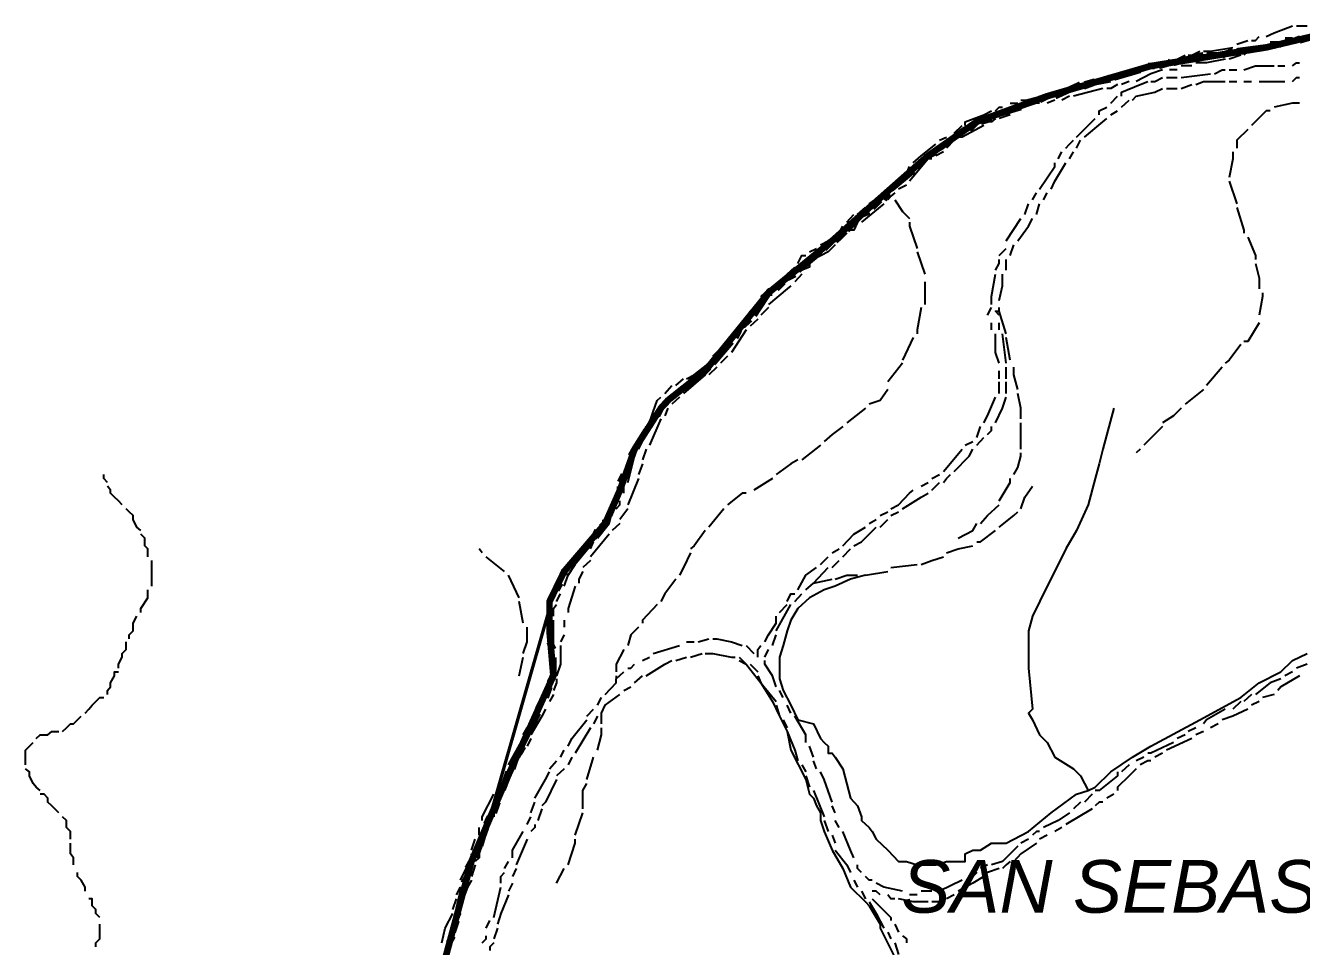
# Model space of a CAD drawing. Header units: millimetres. Extents: x -3588 to 75209, y -3737 to 38254.
# Drawn here: x 27213.5 to 27678.8, y 19306 to 19641.9 of the extents above; entities that cross this region are included whole.
import ezdxf

# ---------------------------------------------------------------- set-up
doc = ezdxf.new("R2010")
doc.units = ezdxf.units.MM
doc.layers.add('P', color=253, linetype='Continuous')
doc.layers.add('T', color=7, linetype='Continuous')

msp = doc.modelspace()

# ---------------------------------------------------------------- linework, layer by layer
at = {"layer": 'P'}
for points, const_width in [([(27358.568, 19271.993), (27376.076, 19336.905), (27388.207, 19365.423), (27401.762, 19395.35), (27405.987, 19404.664), (27404.579, 19421.036), (27404.579, 19431.759), (27409.94, 19442.769), (27424.903, 19460.277), (27430.265, 19472.408), (27435.626, 19487.371), (27445.228, 19502.335), (27447.773, 19505.152), (27461.312, 19515.89), (27484.469, 19544.393), (27507.611, 19563.309), (27518.349, 19572.911), (27542.611, 19594.356), (27560.407, 19606.775), (27586.093, 19616.089), (27623.91, 19627.1), (27665.983, 19633.885), (27694.486, 19640.655)], 2.417), ([(27358.568, 19271.993), (27376.076, 19336.905), (27382.846, 19353.292), (27404.579, 19429.214), (27404.579, 19431.759), (27409.94, 19442.769), (27424.903, 19460.277), (27430.265, 19472.408), (27435.626, 19487.371), (27445.228, 19502.335), (27447.773, 19505.152), (27461.312, 19515.89), (27484.469, 19544.393), (27507.611, 19563.309), (27518.349, 19572.911), (27542.611, 19594.356), (27560.407, 19606.775), (27586.093, 19616.089), (27623.91, 19627.1), (27665.983, 19633.885), (27694.486, 19640.655)], 1.2), ([(27672.753, 19636.414), (27675.569, 19636.414)], 2.417), ([(27678.114, 19636.414), (27687.716, 19639.247)], 2.417), ([(27649.884, 19631.053), (27653.836, 19632.461)], 2.417), ([(27655.245, 19632.461), (27665.983, 19633.885)], 2.417), ([(27667.392, 19635.006), (27671.345, 19635.006)], 2.417), ([(27622.789, 19627.1), (27623.91, 19627.1), (27625.334, 19627.1)], 2.417), ([(27626.742, 19627.1), (27630.695, 19628.236)], 2.417), ([(27632.103, 19628.236), (27643.114, 19631.053)], 2.417), ([(27644.234, 19631.053), (27648.475, 19631.053)], 2.417), ([(27605.009, 19621.451), (27609.234, 19622.875)], 2.417), ([(27610.37, 19622.875), (27619.973, 19625.692)], 2.417), ([(27588.909, 19616.089), (27598.224, 19620.33)], 2.417), ([(27599.648, 19620.33), (27603.585, 19621.451)], 2.417), ([(27577.899, 19613.561), (27582.14, 19614.681)], 2.417), ([(27583.26, 19614.681), (27586.093, 19616.089)], 2.417), ([(27567.176, 19609.32), (27576.491, 19612.136)], 2.417), ([(27546.852, 19597.189), (27556.166, 19603.958)], 2.417), ([(27557.574, 19603.958), (27560.407, 19606.775)], 2.417), ([(27561.815, 19606.775), (27565.768, 19607.911)], 2.417), ([(27542.611, 19594.356), (27545.443, 19595.765)], 2.417), ([(27538.674, 19590.403), (27541.49, 19593.236)], 2.417), ([(27529.072, 19582.225), (27537.249, 19588.995)], 2.417), ([(27526.527, 19578.273), (27527.935, 19580.801)], 2.417), ([(27522.286, 19575.44), (27525.119, 19578.273)], 2.417), ([(27512.972, 19567.262), (27518.349, 19572.911), (27521.166, 19574.032)], 2.417), ([(27504.794, 19560.476), (27507.611, 19563.309)], 2.417), ([(27508.747, 19563.309), (27511.563, 19566.126)], 2.417), ([(27495.192, 19552.587), (27503.386, 19559.356)], 2.417), ([(27487.286, 19545.801), (27489.83, 19548.346)], 2.417), ([(27491.239, 19549.754), (27494.071, 19551.162)], 2.417), ([(27479.108, 19536.215), (27484.469, 19544.393), (27485.877, 19544.393)], 2.417), ([(27474.867, 19532.262), (27477.7, 19534.79)], 2.417), ([(27472.322, 19528.021), (27473.747, 19530.838)], 2.417), ([(27464.144, 19518.707), (27470.914, 19526.613)], 2.417), ([(27460.192, 19514.466), (27461.312, 19515.89), (27462.736, 19517.298)], 2.417), ([(27446.636, 19503.743), (27447.773, 19505.152), (27454.542, 19510.513)], 2.417), ([(27455.951, 19511.937), (27458.783, 19514.466)], 2.417), ([(27443.82, 19499.502), (27445.228, 19502.335)], 2.417), ([(27440.987, 19495.565), (27442.411, 19498.382)], 2.417), ([(27434.217, 19484.827), (27435.626, 19487.371), (27439.867, 19494.141)], 2.417), ([(27433.097, 19479.178), (27434.217, 19483.419)], 2.417), ([(27430.265, 19475.241), (27431.673, 19478.057)], 2.417), ([(27426.312, 19463.094), (27430.265, 19472.408), (27430.265, 19473.816)], 2.417), ([(27423.495, 19458.853), (27424.903, 19460.277), (27424.903, 19461.685)], 2.417), ([(27420.662, 19454.916), (27422.087, 19457.733)], 2.417), ([(27412.773, 19445.314), (27419.542, 19453.492)], 2.417), ([(27409.94, 19441.361), (27409.94, 19442.769), (27411.348, 19444.177)], 2.417), ([(27407.123, 19436), (27408.532, 19438.528)], 2.417), ([(27404.579, 19423.853), (27404.579, 19431.759), (27405.987, 19434.591)], 2.417), ([(27404.579, 19419.628), (27404.579, 19421.036), (27404.579, 19422.444)], 2.417), ([(27405.987, 19414.266), (27404.579, 19417.083)], 2.417), ([(27404.579, 19402.12), (27405.987, 19404.664), (27405.987, 19411.434)], 2.417), ([(27403.17, 19396.758), (27404.579, 19400.711)], 2.417), ([(27400.338, 19392.517), (27401.762, 19395.35)], 2.417), ([(27394.976, 19380.387), (27400.338, 19391.109)], 2.417), ([(27393.568, 19376.434), (27394.976, 19378.978)], 2.417), ([(27391.023, 19370.784), (27392.448, 19375.025)], 2.417), ([(27385.662, 19360.062), (27388.207, 19365.423), (27389.615, 19369.664)], 2.417), ([(27384.254, 19354.701), (27385.662, 19358.654)], 2.417), ([(27381.437, 19350.46), (27382.846, 19353.292)], 2.417), ([(27377.484, 19338.329), (27381.437, 19349.339)], 2.417), ([(27374.652, 19334.376), (27376.076, 19336.905)], 2.417), ([(27373.243, 19329.015), (27374.652, 19331.543)], 2.417), ([(27370.699, 19316.58), (27373.243, 19327.59)], 2.417), ([(27369.29, 19311.219), (27370.699, 19315.46)], 2.417), ([(27367.882, 19307.266), (27369.29, 19309.81)], 2.417)]:
    msp.add_lwpolyline(points, dxfattribs=dict(at, const_width=const_width))
for points in [[(27660.622, 19636.414), (27662.03, 19636.414), (27663.439, 19637.838)], [(27665.983, 19637.838), (27668.8, 19639.247), (27675.569, 19641.775)], [(27678.114, 19637.838), (27674.161, 19636.414)], [(27676.994, 19641.775), (27680.947, 19641.775)], [(27643.114, 19632.461), (27645.659, 19632.461), (27653.836, 19633.885)], [(27655.245, 19635.006), (27659.198, 19636.414)], [(27672.753, 19636.414), (27670.208, 19635.006), (27663.439, 19632.461)], [(27621.381, 19625.692), (27629.559, 19628.236), (27630.695, 19629.644)], [(27633.512, 19629.644), (27636.344, 19631.053)], [(27637.465, 19631.053), (27638.873, 19631.053), (27641.706, 19632.461)], [(27651.02, 19629.644), (27644.234, 19628.236), (27640.297, 19628.236)], [(27656.669, 19631.053), (27652.428, 19629.644)], [(27660.622, 19632.461), (27659.198, 19632.461), (27657.789, 19631.053)], [(27675.569, 19627.1), (27676.994, 19628.236), (27678.114, 19628.236)], [(27611.779, 19622.875), (27613.187, 19622.875), (27614.595, 19624.283)], [(27616.02, 19624.283), (27618.548, 19625.692), (27619.973, 19625.692)], [(27628.15, 19625.692), (27623.91, 19624.283), (27618.548, 19621.451)], [(27633.512, 19625.692), (27630.695, 19625.692)], [(27638.873, 19627.1), (27634.92, 19627.1)], [(27634.92, 19622.875), (27645.659, 19624.283)], [(27647.067, 19624.283), (27649.884, 19625.692), (27651.02, 19625.692)], [(27652.428, 19625.692), (27655.245, 19625.692)], [(27657.789, 19625.692), (27662.03, 19627.1), (27668.8, 19627.1)], [(27670.208, 19627.1), (27672.753, 19627.1)], [(27594.271, 19618.922), (27596.815, 19618.922), (27598.224, 19618.922)], [(27606.417, 19618.922), (27595.695, 19616.089)], [(27599.648, 19618.922), (27603.585, 19620.33), (27609.234, 19621.451)], [(27611.779, 19620.33), (27609.234, 19618.922), (27607.826, 19618.922)], [(27616.02, 19621.451), (27613.187, 19620.33)], [(27613.187, 19616.089), (27613.187, 19617.514), (27619.973, 19620.33), (27622.789, 19621.451)], [(27617.14, 19614.681), (27618.548, 19616.089), (27625.334, 19617.514), (27628.15, 19618.922)], [(27623.91, 19621.451), (27625.334, 19621.451), (27628.15, 19622.875)], [(27629.559, 19622.875), (27633.512, 19622.875)], [(27629.559, 19618.922), (27633.512, 19618.922)], [(27634.92, 19618.922), (27638.873, 19620.33)], [(27640.297, 19620.33), (27643.114, 19621.451), (27651.02, 19621.451)], [(27652.428, 19621.451), (27655.245, 19621.451)], [(27657.789, 19621.451), (27660.622, 19621.451)], [(27663.439, 19621.451), (27665.983, 19621.451), (27672.753, 19621.451)], [(27675.569, 19621.451), (27676.994, 19622.875), (27678.114, 19622.875)], [(27576.491, 19614.681), (27579.323, 19614.681), (27587.501, 19616.089)], [(27588.909, 19614.681), (27586.093, 19613.561)], [(27588.909, 19617.514), (27592.862, 19617.514)], [(27594.271, 19616.089), (27591.454, 19614.681)], [(27609.234, 19613.561), (27611.779, 19616.089)], [(27613.187, 19612.136), (27616.02, 19614.681)], [(27556.166, 19605.367), (27556.166, 19606.775), (27562.935, 19609.32), (27565.768, 19610.728)], [(27567.176, 19610.728), (27568.585, 19612.136), (27569.721, 19612.136)], [(27572.538, 19613.561), (27575.37, 19613.561)], [(27583.26, 19613.561), (27582.14, 19613.561), (27573.946, 19610.728)], [(27605.009, 19609.32), (27605.009, 19610.728), (27607.826, 19612.136)], [(27609.234, 19609.32), (27611.779, 19610.728)], [(27667.392, 19610.728), (27665.983, 19610.728), (27660.622, 19605.367)], [(27678.114, 19613.561), (27675.569, 19613.561), (27668.8, 19612.136)], [(27552.213, 19602.55), (27555.046, 19605.367)], [(27562.935, 19605.367), (27555.046, 19601.126), (27553.621, 19601.126)], [(27567.176, 19607.911), (27565.768, 19606.775), (27564.36, 19606.775)], [(27572.538, 19609.32), (27568.585, 19607.911)], [(27596.815, 19601.126), (27603.585, 19607.911)], [(27599.648, 19601.126), (27606.417, 19606.775), (27607.826, 19607.911)], [(27546.852, 19600.006), (27549.396, 19601.126)], [(27659.198, 19603.958), (27655.245, 19600.006), (27655.245, 19597.189)], [(27537.249, 19591.812), (27540.082, 19594.356), (27545.443, 19598.597)], [(27548.26, 19595.765), (27545.443, 19594.356)], [(27552.213, 19600.006), (27549.396, 19597.189)], [(27590.046, 19593.236), (27591.454, 19595.765)], [(27592.862, 19597.189), (27594.271, 19598.597), (27595.695, 19600.006)], [(27594.271, 19593.236), (27595.695, 19595.765)], [(27596.815, 19597.189), (27598.224, 19600.006)], [(27653.836, 19595.765), (27653.836, 19593.236), (27652.428, 19586.45)], [(27544.035, 19593.236), (27542.611, 19593.236), (27535.841, 19585.042)], [(27583.26, 19582.225), (27588.909, 19590.403), (27588.909, 19591.812)], [(27587.501, 19582.225), (27588.909, 19585.042), (27592.862, 19591.812)], [(27530.48, 19583.634), (27531.888, 19585.042), (27533.296, 19586.45)], [(27534.721, 19587.587), (27535.841, 19590.403)], [(27521.166, 19576.864), (27525.119, 19579.681), (27529.072, 19583.634)], [(27534.721, 19583.634), (27531.888, 19582.225)], [(27652.428, 19585.042), (27655.245, 19576.864)], [(27526.527, 19576.864), (27518.349, 19570.079)], [(27529.072, 19579.681), (27527.935, 19578.273)], [(27530.48, 19580.801), (27529.072, 19579.681)], [(27530.48, 19578.273), (27533.296, 19574.032), (27535.841, 19571.487)], [(27577.899, 19572.911), (27579.323, 19576.864)], [(27580.731, 19578.273), (27582.14, 19580.801)], [(27582.14, 19572.911), (27583.26, 19576.864)], [(27584.684, 19578.273), (27586.093, 19580.801)], [(27512.972, 19570.079), (27515.516, 19572.911)], [(27516.925, 19572.911), (27519.757, 19575.44)], [(27655.245, 19575.44), (27657.789, 19567.262), (27657.789, 19566.126)], [(27503.386, 19561.901), (27506.202, 19563.309), (27510.155, 19566.126), (27511.563, 19568.67)], [(27516.925, 19570.079), (27515.516, 19567.262), (27514.396, 19567.262)], [(27535.841, 19570.079), (27535.841, 19568.67), (27538.674, 19560.476)], [(27571.129, 19563.309), (27576.491, 19571.487)], [(27575.37, 19563.309), (27579.323, 19568.67), (27580.731, 19571.487)], [(27512.972, 19566.126), (27510.155, 19563.309)], [(27659.198, 19564.717), (27662.03, 19557.948), (27662.03, 19556.539)], [(27499.433, 19559.356), (27501.961, 19560.476)], [(27508.747, 19561.901), (27506.202, 19559.356), (27500.841, 19556.539)], [(27538.674, 19559.356), (27541.49, 19551.162)], [(27568.585, 19557.948), (27571.129, 19560.476)], [(27572.538, 19557.948), (27573.946, 19561.901)], [(27487.286, 19546.937), (27491.239, 19551.162), (27494.071, 19553.707)], [(27495.192, 19555.115), (27496.6, 19557.948), (27498.024, 19557.948)], [(27499.433, 19555.115), (27499.433, 19553.707), (27496.6, 19552.587)], [(27567.176, 19552.587), (27568.585, 19555.115), (27568.585, 19556.539)], [(27571.129, 19552.587), (27571.129, 19555.115), (27571.129, 19556.539)], [(27662.03, 19555.115), (27663.439, 19549.754), (27663.439, 19545.801)], [(27496.6, 19551.162), (27494.071, 19548.346)], [(27565.768, 19540.152), (27565.768, 19542.984), (27567.176, 19551.162)], [(27568.585, 19541.576), (27569.721, 19546.937), (27569.721, 19551.162)], [(27481.636, 19542.984), (27483.061, 19544.393), (27484.469, 19545.801), (27485.877, 19545.801)], [(27492.647, 19546.937), (27491.239, 19545.801), (27484.469, 19540.152)], [(27541.49, 19548.346), (27541.49, 19540.152)], [(27664.559, 19544.393), (27664.559, 19542.984), (27663.439, 19536.215)], [(27479.108, 19539.031), (27480.516, 19540.152), (27481.636, 19541.576)], [(27472.322, 19529.429), (27474.867, 19533.382), (27477.7, 19537.623)], [(27484.469, 19539.031), (27481.636, 19536.215)], [(27540.082, 19539.031), (27538.674, 19530.838), (27538.674, 19529.429)], [(27564.36, 19536.215), (27565.768, 19539.031)], [(27568.585, 19536.215), (27567.176, 19537.623), (27568.585, 19537.623)], [(27568.585, 19537.623), (27568.585, 19539.031)], [(27571.129, 19529.429), (27568.585, 19537.623)], [(27476.275, 19530.838), (27470.914, 19522.66)], [(27480.516, 19534.79), (27479.108, 19533.382), (27477.7, 19532.262)], [(27565.768, 19530.838), (27565.768, 19533.382)], [(27568.585, 19530.838), (27568.585, 19533.382)], [(27663.439, 19533.382), (27659.198, 19526.613), (27657.789, 19526.613)], [(27468.097, 19525.476), (27470.914, 19526.613), (27470.914, 19528.021)], [(27537.249, 19528.021), (27533.296, 19519.827)], [(27568.585, 19518.707), (27567.176, 19522.66), (27567.176, 19529.429)], [(27571.129, 19518.707), (27569.721, 19529.429)], [(27572.538, 19519.827), (27571.129, 19528.021)], [(27464.144, 19521.251), (27466.961, 19524.068)], [(27469.506, 19521.251), (27466.961, 19518.707)], [(27656.669, 19525.476), (27652.428, 19519.827), (27651.02, 19518.707)], [(27454.542, 19513.057), (27457.375, 19514.466), (27464.144, 19519.827)], [(27465.553, 19517.298), (27462.736, 19514.466)], [(27533.296, 19518.707), (27527.935, 19511.937)], [(27571.129, 19513.057), (27571.129, 19517.298)], [(27575.37, 19509.104), (27573.946, 19514.466), (27573.946, 19517.298)], [(27649.884, 19517.298), (27644.234, 19510.513)], [(27450.589, 19510.513), (27453.422, 19513.057)], [(27461.312, 19514.466), (27453.422, 19507.696)], [(27568.585, 19513.057), (27568.585, 19515.89)], [(27568.585, 19507.696), (27568.585, 19511.937)], [(27571.129, 19507.696), (27571.129, 19511.937)], [(27446.636, 19507.696), (27449.181, 19510.513)], [(27527.935, 19509.104), (27525.119, 19505.152), (27521.166, 19503.743)], [(27576.491, 19498.382), (27576.491, 19502.335), (27575.37, 19507.696)], [(27643.114, 19509.104), (27636.344, 19503.743)], [(27440.987, 19496.974), (27442.411, 19500.927), (27443.82, 19505.152), (27445.228, 19506.288)], [(27451.998, 19506.288), (27449.181, 19503.743)], [(27562.935, 19496.974), (27564.36, 19499.502), (27567.176, 19506.288)], [(27567.176, 19496.974), (27569.721, 19502.335), (27571.129, 19506.288)], [(27445.228, 19498.382), (27440.987, 19488.78)], [(27447.773, 19502.335), (27446.636, 19499.502)], [(27519.757, 19502.335), (27512.972, 19496.974)], [(27610.37, 19502.335), (27606.417, 19487.371), (27605.009, 19482.01), (27603.585, 19476.649), (27601.056, 19467.047), (27596.815, 19457.733), (27592.862, 19450.963), (27590.046, 19445.314), (27586.093, 19437.408), (27580.731, 19426.397), (27579.323, 19421.036), (27579.323, 19417.083), (27579.323, 19407.481), (27580.731, 19392.517), (27579.323, 19391.109), (27580.731, 19388.565), (27583.26, 19383.203), (27586.093, 19380.387), (27588.909, 19375.025), (27595.695, 19370.784), (27596.815, 19369.664), (27598.224, 19368.24), (27599.648, 19365.423), (27601.056, 19362.879)], [(27634.92, 19502.335), (27632.103, 19499.502), (27628.15, 19496.974)], [(27438.458, 19491.612), (27439.867, 19495.565)], [(27511.563, 19495.565), (27507.611, 19492.733), (27504.794, 19490.188)], [(27560.407, 19491.612), (27561.815, 19495.565)], [(27564.36, 19492.733), (27565.768, 19494.141), (27565.768, 19495.565)], [(27576.491, 19487.371), (27576.491, 19492.733), (27576.491, 19496.974)], [(27628.15, 19495.565), (27621.381, 19488.78)], [(27437.05, 19487.371), (27438.458, 19490.188)], [(27503.386, 19488.78), (27496.6, 19483.419)], [(27556.166, 19488.78), (27558.998, 19490.188)], [(27560.407, 19488.78), (27562.935, 19491.612)], [(27433.097, 19475.241), (27435.626, 19484.827), (27435.626, 19485.963)], [(27439.867, 19487.371), (27438.458, 19483.419)], [(27548.26, 19479.178), (27555.046, 19487.371)], [(27552.213, 19479.178), (27557.574, 19484.827), (27558.998, 19487.371)], [(27573.946, 19478.057), (27575.37, 19480.602), (27576.491, 19484.827), (27576.491, 19485.963)], [(27619.973, 19487.371), (27618.548, 19485.963)], [(27438.458, 19482.01), (27437.05, 19478.057)], [(27495.192, 19483.419), (27492.647, 19482.01), (27487.286, 19478.057)], [(27243.389, 19475.241), (27241.981, 19476.649), (27241.981, 19478.057)], [(27437.05, 19476.649), (27433.097, 19467.047)], [(27485.877, 19476.649), (27479.108, 19472.408)], [(27540.082, 19473.816), (27542.611, 19475.241)], [(27544.035, 19476.649), (27546.852, 19478.057)], [(27544.035, 19472.408), (27546.852, 19475.241)], [(27548.26, 19475.241), (27549.396, 19476.649), (27550.805, 19478.057)], [(27568.585, 19468.455), (27572.538, 19475.241), (27572.538, 19476.649)], [(27248.75, 19467.047), (27247.342, 19468.455), (27245.934, 19469.863), (27244.525, 19471.288), (27244.525, 19472.408), (27243.389, 19473.816)], [(27431.673, 19471.288), (27431.673, 19473.816)], [(27476.275, 19471.288), (27474.867, 19471.288), (27469.506, 19467.047)], [(27529.072, 19465.638), (27531.888, 19467.047), (27535.841, 19471.288), (27537.249, 19472.408)], [(27533.296, 19465.638), (27540.082, 19469.863), (27542.611, 19471.288)], [(27576.491, 19465.638), (27577.899, 19469.863), (27580.731, 19473.816)], [(27255.536, 19457.733), (27254.128, 19458.853), (27252.703, 19461.685), (27252.703, 19463.094), (27251.295, 19464.502), (27250.175, 19465.638)], [(27428.856, 19465.638), (27430.265, 19467.047), (27430.265, 19468.455)], [(27433.097, 19465.638), (27430.265, 19461.685)], [(27468.097, 19465.638), (27462.736, 19458.853)], [(27561.815, 19460.277), (27564.36, 19463.094), (27568.585, 19467.047)], [(27422.087, 19454.916), (27426.312, 19460.277), (27427.448, 19464.502)], [(27521.166, 19460.277), (27523.71, 19461.685)], [(27525.119, 19463.094), (27527.935, 19464.502)], [(27525.119, 19458.853), (27526.527, 19460.277), (27527.935, 19461.685)], [(27529.072, 19463.094), (27531.888, 19464.502)], [(27568.585, 19458.853), (27573.946, 19463.094), (27575.37, 19464.502)], [(27258.065, 19448.13), (27258.065, 19449.539), (27258.065, 19450.963), (27256.944, 19452.083), (27256.944, 19454.916), (27255.536, 19456.324)], [(27426.312, 19456.324), (27419.542, 19448.13)], [(27430.265, 19460.277), (27427.448, 19457.733)], [(27461.312, 19457.733), (27457.375, 19452.083), (27455.951, 19450.963)], [(27511.563, 19452.083), (27515.516, 19456.324), (27519.757, 19458.853)], [(27515.516, 19452.083), (27518.349, 19453.492), (27523.71, 19458.853)], [(27553.621, 19454.916), (27558.998, 19457.733), (27560.407, 19460.277)], [(27560.407, 19453.492), (27561.815, 19453.492), (27567.176, 19457.733)], [(27419.542, 19450.963), (27420.662, 19453.492)], [(27549.396, 19449.539), (27553.621, 19450.963), (27558.998, 19452.083)], [(27259.489, 19437.408), (27259.489, 19438.528), (27259.489, 19441.361), (27259.489, 19442.769), (27259.489, 19445.314), (27259.489, 19446.722)], [(27380.013, 19449.539), (27378.893, 19450.963)], [(27388.207, 19442.769), (27381.437, 19448.13)], [(27415.301, 19448.13), (27416.725, 19449.539), (27418.134, 19450.963)], [(27419.542, 19446.722), (27416.725, 19444.177)], [(27455.951, 19449.539), (27453.422, 19444.177), (27451.998, 19441.361)], [(27503.386, 19445.314), (27506.202, 19448.13)], [(27507.611, 19449.539), (27510.155, 19450.963)], [(27507.611, 19444.177), (27508.747, 19445.314), (27510.155, 19446.722)], [(27511.563, 19448.13), (27514.396, 19450.963)], [(27540.082, 19445.314), (27544.035, 19446.722), (27548.26, 19448.13)], [(27409.94, 19437.408), (27411.348, 19441.361), (27413.893, 19445.314)], [(27416.725, 19442.769), (27415.301, 19439.952), (27415.301, 19438.528)], [(27495.192, 19436), (27498.024, 19441.361), (27501.961, 19444.177)], [(27500.841, 19438.528), (27506.202, 19444.177)], [(27519.757, 19441.361), (27527.935, 19442.769)], [(27529.072, 19444.177), (27538.674, 19445.314)], [(27393.568, 19433.167), (27389.615, 19441.361)], [(27413.893, 19437.408), (27411.348, 19429.214), (27411.348, 19427.806)], [(27450.589, 19439.952), (27446.636, 19434.591), (27445.228, 19431.759)], [(27519.757, 19441.361), (27514.396, 19439.952), (27508.747, 19437.408), (27504.794, 19436), (27499.433, 19433.167), (27495.192, 19429.214), (27492.647, 19424.989), (27491.239, 19421.036), (27489.83, 19415.675), (27488.422, 19411.434)], [(27498.024, 19436), (27500.841, 19438.528)], [(27500.841, 19438.528), (27507.611, 19439.952)], [(27508.747, 19439.952), (27512.972, 19441.361), (27516.925, 19441.361)], [(27255.536, 19427.806), (27255.536, 19429.214), (27258.065, 19433.167), (27258.065, 19436)], [(27407.123, 19431.759), (27408.532, 19434.591)], [(27491.239, 19431.759), (27492.647, 19434.591), (27494.071, 19434.591)], [(27494.071, 19431.759), (27496.6, 19434.591)], [(27394.976, 19423.853), (27393.568, 19431.759)], [(27405.987, 19426.397), (27405.987, 19429.214), (27407.123, 19430.638)], [(27443.82, 19430.638), (27438.458, 19424.989), (27438.458, 19423.853)], [(27487.286, 19421.036), (27492.647, 19430.638)], [(27488.422, 19427.806), (27491.239, 19430.638)], [(27251.295, 19418.203), (27251.295, 19419.628), (27252.703, 19421.036), (27252.703, 19423.853), (27254.128, 19426.397)], [(27405.987, 19414.266), (27405.987, 19415.675), (27405.987, 19422.444), (27405.987, 19424.989)], [(27409.94, 19424.989), (27409.94, 19422.444)], [(27483.061, 19417.083), (27484.469, 19419.628), (27487.286, 19423.853), (27487.286, 19426.397)], [(27394.976, 19412.842), (27396.401, 19417.083), (27396.401, 19422.444)], [(27409.94, 19419.628), (27408.532, 19417.083)], [(27437.05, 19422.444), (27434.217, 19419.628), (27433.097, 19415.675)], [(27485.877, 19415.675), (27487.286, 19419.628)], [(27247.342, 19407.481), (27247.342, 19408.889), (27248.75, 19411.434), (27248.75, 19412.842), (27250.175, 19414.266), (27250.175, 19417.083)], [(27408.532, 19415.675), (27408.532, 19408.889), (27407.123, 19404.664)], [(27431.673, 19414.266), (27428.856, 19408.889), (27428.856, 19406.073)], [(27442.411, 19412.842), (27451.998, 19415.675)], [(27454.542, 19417.083), (27457.375, 19417.083)], [(27458.783, 19417.083), (27462.736, 19418.203)], [(27464.144, 19418.203), (27465.553, 19418.203), (27470.914, 19417.083), (27474.867, 19415.675)], [(27476.275, 19415.675), (27479.108, 19412.842)], [(27480.516, 19411.434), (27480.516, 19414.266), (27481.636, 19415.675)], [(27483.061, 19411.434), (27484.469, 19414.266)], [(27393.568, 19404.664), (27394.976, 19411.434)], [(27405.987, 19408.889), (27405.987, 19412.842)], [(27438.458, 19410.314), (27440.987, 19411.434)], [(27439.867, 19404.664), (27446.636, 19408.889), (27449.181, 19410.314)], [(27450.589, 19410.314), (27454.542, 19411.434)], [(27455.951, 19411.434), (27460.192, 19412.842)], [(27461.312, 19412.842), (27464.144, 19412.842), (27470.914, 19411.434), (27472.322, 19411.434)], [(27473.747, 19411.434), (27476.275, 19408.889)], [(27473.747, 19410.314), (27476.275, 19408.889), (27481.636, 19402.12), (27485.877, 19395.35), (27488.422, 19389.989), (27491.239, 19384.34), (27492.647, 19377.554), (27498.024, 19366.831), (27499.433, 19361.47), (27500.841, 19360.062), (27501.961, 19357.229), (27503.386, 19354.701), (27503.386, 19351.868), (27504.794, 19347.915), (27507.611, 19341.146), (27511.563, 19334.376), (27514.396, 19327.59), (27519.757, 19322.229)], [(27487.286, 19400.711), (27485.877, 19404.664), (27483.061, 19408.889), (27483.061, 19410.314)], [(27488.422, 19411.434), (27488.422, 19407.481), (27488.422, 19403.528), (27489.83, 19399.303), (27492.647, 19393.942), (27495.192, 19388.565), (27500.841, 19387.156), (27503.386, 19381.795), (27504.794, 19380.387), (27506.202, 19378.978), (27506.202, 19376.434), (27507.611, 19376.434), (27508.747, 19375.025), (27511.563, 19370.784), (27514.396, 19360.062), (27516.925, 19357.229), (27518.349, 19353.292), (27518.349, 19351.868), (27521.166, 19349.339), (27522.286, 19347.915), (27523.71, 19345.098), (27527.935, 19341.146), (27531.888, 19336.905), (27534.721, 19336.905), (27538.674, 19335.784), (27541.49, 19335.784), (27545.443, 19335.784), (27549.396, 19336.905), (27553.621, 19336.905), (27556.166, 19336.905), (27556.166, 19339.737), (27558.998, 19341.146), (27561.815, 19341.146), (27565.768, 19343.69), (27568.585, 19343.69), (27571.129, 19343.69), (27579.323, 19347.915), (27587.501, 19354.701), (27596.815, 19361.47), (27601.056, 19362.879)], [(27601.056, 19362.879), (27603.585, 19364.015), (27609.234, 19369.664), (27617.14, 19375.025), (27623.91, 19378.978), (27641.706, 19388.565), (27656.669, 19396.758), (27663.439, 19402.12), (27671.345, 19406.073), (27675.569, 19410.314), (27680.947, 19412.842)], [(27243.389, 19397.879), (27243.389, 19399.303), (27244.525, 19400.711), (27244.525, 19402.12), (27245.934, 19404.664), (27245.934, 19406.073), (27247.342, 19406.073)], [(27404.579, 19403.528), (27405.987, 19407.481)], [(27428.856, 19403.528), (27431.673, 19406.073)], [(27433.097, 19407.481), (27434.217, 19407.481), (27435.626, 19408.889)], [(27477.7, 19408.889), (27480.516, 19406.073)], [(27675.569, 19406.073), (27672.753, 19404.664)], [(27680.947, 19408.889), (27676.994, 19407.481)], [(27400.338, 19392.517), (27401.762, 19396.758), (27404.579, 19402.12)], [(27407.123, 19403.528), (27407.123, 19402.12), (27405.987, 19399.303)], [(27424.903, 19397.879), (27428.856, 19402.12), (27428.856, 19403.528)], [(27428.856, 19404.664), (27428.856, 19403.528)], [(27431.673, 19399.303), (27434.217, 19400.711)], [(27435.626, 19402.12), (27438.458, 19404.664)], [(27480.516, 19404.664), (27481.636, 19402.12), (27487.286, 19395.35)], [(27671.345, 19403.528), (27667.392, 19402.12), (27662.03, 19397.879)], [(27678.114, 19404.664), (27671.345, 19400.711), (27670.208, 19399.303)], [(27235.211, 19391.109), (27236.62, 19392.517), (27237.74, 19393.942), (27239.164, 19395.35), (27240.573, 19396.758), (27241.981, 19396.758)], [(27405.987, 19397.879), (27404.579, 19395.35)], [(27422.087, 19393.942), (27423.495, 19396.758)], [(27423.495, 19391.109), (27424.903, 19393.942), (27430.265, 19397.879)], [(27489.83, 19396.758), (27488.422, 19399.303)], [(27660.622, 19397.879), (27657.789, 19395.35)], [(27668.8, 19397.879), (27664.559, 19396.758)], [(27403.17, 19392.517), (27401.762, 19389.989), (27397.809, 19383.203)], [(27397.809, 19387.156), (27399.217, 19391.109)], [(27418.134, 19389.989), (27420.662, 19392.517)], [(27423.495, 19387.156), (27423.495, 19391.109)], [(27487.286, 19393.942), (27488.422, 19389.989)], [(27492.647, 19391.109), (27491.239, 19393.942)], [(27651.02, 19392.517), (27644.234, 19388.565), (27643.114, 19387.156)], [(27659.198, 19392.517), (27653.836, 19389.989), (27649.884, 19388.565)], [(27656.669, 19395.35), (27653.836, 19392.517)], [(27663.439, 19395.35), (27660.622, 19393.942)], [(27227.017, 19384.34), (27228.426, 19385.748), (27229.85, 19387.156), (27230.97, 19387.156), (27232.379, 19388.565), (27233.803, 19389.989)], [(27411.348, 19378.978), (27412.773, 19381.795), (27418.134, 19388.565)], [(27422.087, 19389.989), (27420.662, 19387.156)], [(27489.83, 19388.565), (27491.239, 19385.748)], [(27498.024, 19380.387), (27498.024, 19383.203), (27494.071, 19389.989)], [(27648.475, 19387.156), (27645.659, 19385.748)], [(27217.415, 19381.795), (27218.84, 19383.203), (27221.656, 19383.203), (27223.065, 19384.34), (27224.201, 19384.34), (27225.609, 19384.34)], [(27389.615, 19372.193), (27394.976, 19381.795)], [(27394.976, 19383.203), (27396.401, 19385.748)], [(27397.809, 19381.795), (27396.401, 19378.978)], [(27419.542, 19385.748), (27413.893, 19376.434)], [(27422.087, 19377.554), (27423.495, 19383.203), (27423.495, 19385.748)], [(27491.239, 19384.34), (27494.071, 19377.554), (27495.192, 19373.617)], [(27638.873, 19381.795), (27629.559, 19377.554)], [(27636.344, 19383.203), (27633.512, 19381.795)], [(27640.297, 19385.748), (27637.465, 19384.34)], [(27643.114, 19384.34), (27640.297, 19383.203)], [(27213.478, 19372.193), (27213.478, 19375.025), (27213.478, 19376.434), (27213.478, 19377.554), (27214.887, 19378.978), (27216.295, 19380.387)], [(27394.976, 19377.554), (27393.568, 19375.025)], [(27408.532, 19375.025), (27409.94, 19377.554)], [(27500.841, 19375.025), (27499.433, 19378.978)], [(27632.103, 19380.387), (27623.91, 19376.434), (27622.789, 19376.434)], [(27392.448, 19373.617), (27388.207, 19362.879)], [(27404.579, 19370.784), (27407.123, 19373.617)], [(27412.773, 19375.025), (27411.348, 19372.193)], [(27418.134, 19366.831), (27420.662, 19375.025)], [(27496.6, 19372.193), (27498.024, 19369.664)], [(27501.961, 19370.784), (27500.841, 19373.617)], [(27616.02, 19372.193), (27613.187, 19369.664)], [(27621.381, 19375.025), (27618.548, 19373.617)], [(27623.91, 19373.617), (27622.789, 19373.617), (27619.973, 19372.193)], [(27628.15, 19376.434), (27625.334, 19375.025)], [(27218.84, 19362.879), (27217.415, 19364.015), (27216.295, 19365.423), (27214.887, 19368.24), (27214.887, 19369.664), (27213.478, 19370.784)], [(27386.798, 19366.831), (27388.207, 19370.784)], [(27399.217, 19360.062), (27403.17, 19366.831), (27404.579, 19369.664)], [(27409.94, 19370.784), (27407.123, 19368.24)], [(27498.024, 19368.24), (27499.433, 19364.015)], [(27507.611, 19358.654), (27504.794, 19366.831), (27503.386, 19369.664)], [(27611.779, 19369.664), (27611.779, 19368.24), (27605.009, 19362.879), (27603.585, 19362.879)], [(27618.548, 19370.784), (27616.02, 19368.24), (27611.779, 19364.015), (27611.779, 19362.879)], [(27385.662, 19362.879), (27386.798, 19365.423)], [(27407.123, 19366.831), (27403.17, 19358.654), (27401.762, 19357.229)], [(27416.725, 19356.109), (27416.725, 19362.879), (27418.134, 19365.423)], [(27500.841, 19362.879), (27504.794, 19353.292)], [(27225.609, 19354.701), (27224.201, 19356.109), (27223.065, 19357.229), (27221.656, 19358.654), (27221.656, 19360.062), (27220.248, 19361.47), (27218.84, 19361.47)], [(27380.013, 19351.868), (27380.013, 19353.292), (27384.254, 19361.47)], [(27386.798, 19361.47), (27385.662, 19358.654)], [(27397.809, 19354.701), (27399.217, 19358.654)], [(27598.224, 19358.654), (27595.695, 19356.109)], [(27602.465, 19361.47), (27599.648, 19358.654)], [(27606.417, 19358.654), (27605.009, 19358.654), (27603.585, 19357.229)], [(27610.37, 19361.47), (27607.826, 19360.062)], [(27385.662, 19357.229), (27384.254, 19356.109), (27384.254, 19353.292)], [(27401.762, 19356.109), (27400.338, 19351.868)], [(27413.893, 19346.507), (27416.725, 19354.701)], [(27508.747, 19354.701), (27507.611, 19357.229)], [(27594.271, 19354.701), (27590.046, 19351.868), (27584.684, 19349.339)], [(27602.465, 19356.109), (27592.862, 19350.46)], [(27229.85, 19345.098), (27229.85, 19346.507), (27229.85, 19347.915), (27228.426, 19349.339), (27228.426, 19351.868), (27227.017, 19353.292)], [(27378.893, 19346.507), (27378.893, 19349.339)], [(27382.846, 19351.868), (27380.013, 19342.554)], [(27396.401, 19350.46), (27397.809, 19353.292)], [(27399.217, 19350.46), (27399.217, 19349.339), (27397.809, 19347.915)], [(27504.794, 19351.868), (27506.202, 19347.915)], [(27510.155, 19349.339), (27508.747, 19351.868)], [(27591.454, 19349.339), (27588.909, 19347.915)], [(27376.076, 19341.146), (27377.484, 19345.098)], [(27391.023, 19338.329), (27391.023, 19341.146), (27394.976, 19347.915)], [(27396.401, 19345.098), (27393.568, 19338.329), (27392.448, 19335.784)], [(27411.348, 19335.784), (27413.893, 19343.69), (27413.893, 19345.098)], [(27507.611, 19346.507), (27508.747, 19343.69)], [(27515.516, 19338.329), (27514.396, 19341.146), (27511.563, 19347.915)], [(27579.323, 19345.098), (27576.491, 19343.69)], [(27583.26, 19347.915), (27582.14, 19347.915), (27580.731, 19346.507)], [(27586.093, 19346.507), (27583.26, 19345.098)], [(27230.97, 19335.784), (27230.97, 19336.905), (27230.97, 19338.329), (27229.85, 19339.737), (27229.85, 19342.554), (27229.85, 19343.69)], [(27372.123, 19330.135), (27376.076, 19338.329), (27376.076, 19339.737)], [(27378.893, 19339.737), (27378.893, 19338.329), (27377.484, 19336.905)], [(27508.747, 19341.146), (27512.972, 19335.784), (27514.396, 19332.968)], [(27575.37, 19342.554), (27569.721, 19336.905), (27565.768, 19335.784)], [(27582.14, 19343.69), (27576.491, 19339.737), (27573.946, 19336.905)], [(27377.484, 19335.784), (27376.076, 19331.543)], [(27388.207, 19334.376), (27389.615, 19336.905)], [(27518.349, 19332.968), (27516.925, 19334.376), (27516.925, 19335.784)], [(27564.36, 19335.784), (27561.815, 19334.376)], [(27572.538, 19336.905), (27571.129, 19335.784), (27569.721, 19334.376)], [(27235.211, 19326.182), (27235.211, 19327.59), (27233.803, 19330.135), (27232.379, 19331.543), (27232.379, 19332.968)], [(27386.798, 19329.015), (27386.798, 19331.543), (27388.207, 19332.968)], [(27392.448, 19334.376), (27391.023, 19331.543)], [(27407.123, 19329.015), (27409.94, 19334.376)], [(27522.286, 19330.135), (27521.166, 19330.135), (27519.757, 19331.543)], [(27562.935, 19331.543), (27558.998, 19329.015), (27553.621, 19326.182)], [(27560.407, 19332.968), (27558.998, 19331.543), (27557.574, 19331.543)], [(27568.585, 19334.376), (27564.36, 19332.968)], [(27370.699, 19324.774), (27372.123, 19327.59)], [(27376.076, 19330.135), (27374.652, 19327.59), (27372.123, 19320.821)], [(27384.254, 19316.58), (27386.798, 19327.59)], [(27391.023, 19329.015), (27389.615, 19326.182)], [(27515.516, 19330.135), (27516.925, 19327.59)], [(27518.349, 19326.182), (27519.757, 19323.365)], [(27525.119, 19324.774), (27523.71, 19326.182), (27522.286, 19326.182)], [(27533.296, 19326.182), (27526.527, 19327.59), (27523.71, 19329.015)], [(27544.035, 19326.182), (27540.082, 19326.182)], [(27555.046, 19330.135), (27546.852, 19326.182), (27545.443, 19326.182)], [(27240.573, 19316.58), (27239.164, 19318.004), (27239.164, 19319.412), (27237.74, 19320.821), (27237.74, 19323.365), (27236.62, 19323.365)], [(27369.29, 19319.412), (27370.699, 19323.365)], [(27389.615, 19324.774), (27386.798, 19318.004), (27385.662, 19314.051)], [(27519.757, 19322.229), (27521.166, 19320.821), (27525.119, 19314.051), (27525.119, 19312.643), (27530.48, 19301.904)], [(27521.166, 19322.229), (27523.71, 19318.004), (27526.527, 19312.643)], [(27522.286, 19323.365), (27529.072, 19316.58), (27529.072, 19315.46)], [(27530.48, 19323.365), (27529.072, 19323.365), (27527.935, 19324.774)], [(27542.611, 19322.229), (27537.249, 19322.229), (27531.888, 19323.365)], [(27538.674, 19324.774), (27535.841, 19324.774)], [(27548.26, 19322.229), (27544.035, 19322.229)], [(27552.213, 19324.774), (27549.396, 19323.365)], [(27365.338, 19307.266), (27366.474, 19312.643), (27369.29, 19318.004)], [(27372.123, 19318.004), (27370.699, 19315.46)], [(27239.164, 19305.857), (27239.164, 19307.266), (27240.573, 19308.69), (27240.573, 19309.81), (27240.573, 19312.643), (27240.573, 19314.051)], [(27369.29, 19314.051), (27369.29, 19312.643), (27369.29, 19309.81)], [(27381.437, 19312.643), (27382.846, 19315.46)], [(27385.662, 19312.643), (27384.254, 19308.69)], [(27530.48, 19314.051), (27531.888, 19311.219)], [(27367.882, 19308.69), (27366.474, 19297.679)], [(27380.013, 19307.266), (27381.437, 19308.69), (27381.437, 19309.81)], [(27384.254, 19307.266), (27382.846, 19305.857), (27382.846, 19304.449)], [(27527.935, 19311.219), (27529.072, 19308.69)], [(27530.48, 19307.266), (27531.888, 19303.041)], [(27533.296, 19309.81), (27534.721, 19308.69), (27534.721, 19307.266)]]:
    msp.add_lwpolyline(points, dxfattribs=at)

# ---------------------------------------------------------------- texts
at = {"layer": 'T', "insert": (27532.88, 19337.481), "char_height": 19.20446, "attachment_point": 1}
msp.add_mtext('{\\fArial|b0|i1|c0|p18;SAN SEBASTIAN (I-II ETA}', dxfattribs=at)

doc.saveas('drawing.dxf')
